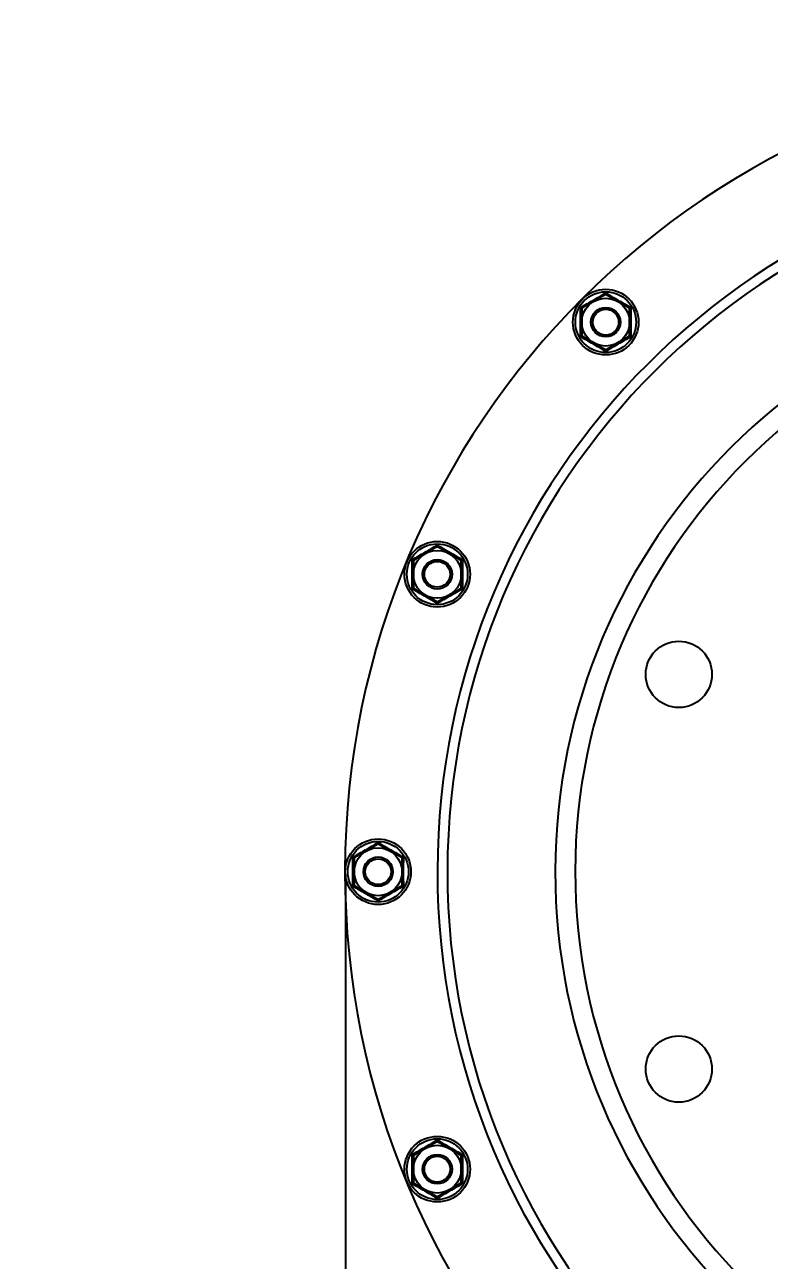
# Model space of a CAD drawing. Header units: millimetres. Extents: x 7589 to 12925, y 625 to 5429.
# Drawn here: x 10743.1 to 10945.3, y 4647.2 to 4982.6 of the extents above; entities that cross this region are included whole.
import ezdxf

# ---------------------------------------------------------------- set-up
doc = ezdxf.new("R2010")
doc.units = ezdxf.units.MM
doc.header["$LTSCALE"] = 307.34
doc.header["$PDMODE"] = 3
doc.header["$PDSIZE"] = 8
doc.layers.get('0').update_dxf_attribs({"linetype": 'CONTINUOUS'})
doc.layers.get('Defpoints').update_dxf_attribs({"linetype": 'CONTINUOUS'})
doc.layers.add('02___PRT_ALL_AXES', color=7, linetype='CONTINUOUS')
doc.styles.get("Standard").update_dxf_attribs({"font": 'calibri.ttf'})
doc.dimstyles.get("Standard").update_dxf_attribs({"dimtxt": 35, "dimasz": 35, "dimexe": 1.5, "dimexo": 1, "dimtad": 1, "dimdsep": 46, "dimtxsty": 'Standard', "dimblk": '_FILLED', "dimblk1": '_FILLED', "dimblk2": '_FILLED', "dimcen": 0.09, "dimazin": 2, "dimtol": 1, "dimtp": 0.01, "dimtm": 0.01, "dimtfac": 1, "dimtofl": 0, "dimtmove": 0, "dimatfit": 3, "dimldrblk": '_FILLED', "dimfxl": 1, "dimtolj": 1, "dimarcsym": 0})

# ---------------------------------------------------------------- blocks, each defined once
blk = doc.blocks.new('_FILLED')
at = {"color": 0, "linetype": 'ByBlock'}
blk.add_solid([(0, 0), (-1, 0.2143), (-1, -0.2143)], dxfattribs=at)
blk = doc.blocks.new('*D42')
at = {"color": 0, "lineweight": -2}
for p, q in [((10836.01, 5128.59), (11484.46, 5128.59)), ((11482.96, 5093.59), (11482.96, 4958.77)), ((11482.96, 4787.7), (11482.96, 4922.52)), ((11051.04, 4752.7), (11484.46, 4752.7))]:
    blk.add_line(p, q, dxfattribs=at)
at = {"layer": 'Defpoints', "color": 0}
for p in [(10835.01, 5128.59), (11482.96, 5128.59), (11050.04, 4752.7)]:
    blk.add_point(p, dxfattribs=at)
at = {"color": 0, "linetype": 'ByBlock', "lineweight": -2, "xscale": 35, "yscale": 35, "zscale": 35}
for p, rotation in [((11482.96, 5128.59), 90), ((11482.96, 4752.7), 270)]:
    blk.add_blockref('_FILLED', p, dxfattribs=dict(at, rotation=rotation))
at = {"color": 0, "insert": (11482.96, 4940.64), "char_height": 35, "attachment_point": 5}
blk.add_mtext('\\A1;\\A1;E', dxfattribs=at)
blk = doc.blocks.new('*D48')
at = {"color": 0, "lineweight": -2}
for p, q in [((10460.04, 4753.7), (10460.04, 5264.78)), ((10495.04, 5263.28), (10740.24, 5263.28)), ((11015.04, 5263.28), (10769.84, 5263.28)), ((11050.04, 4753.7), (11050.04, 5264.78))]:
    blk.add_line(p, q, dxfattribs=at)
at = {"layer": 'Defpoints', "color": 0}
for p in [(11050.04, 5263.28), (10460.04, 4752.7), (11050.04, 4752.7)]:
    blk.add_point(p, dxfattribs=at)
at = {"color": 0, "linetype": 'ByBlock', "lineweight": -2, "xscale": 35, "yscale": 35, "zscale": 35, "rotation": 180}
blk.add_blockref('_FILLED', (10460.04, 5263.28), dxfattribs=at)
at = {"color": 0, "linetype": 'ByBlock', "lineweight": -2, "xscale": 35, "yscale": 35, "zscale": 35}
blk.add_blockref('_FILLED', (11050.04, 5263.28), dxfattribs=at)
at = {"color": 0, "insert": (10755.04, 5263.28), "char_height": 35, "attachment_point": 5}
blk.add_mtext('\\A1;\\A1;G', dxfattribs=at)
blk = doc.blocks.new('*D51')
at = {"color": 0, "lineweight": -2}
for p, q in [((10830.13, 4751.7), (10830.13, 4470.21)), ((11270.04, 4751.7), (11270.04, 4470.21)), ((10865.13, 4471.71), (10994.19, 4471.71)), ((11235.04, 4471.71), (11111.29, 4471.71))]:
    blk.add_line(p, q, dxfattribs=at)
at = {"layer": 'Defpoints', "color": 0}
for p in [(10830.13, 4752.7), (11270.04, 4752.7), (11270.04, 4471.71)]:
    blk.add_point(p, dxfattribs=at)
at = {"color": 0, "linetype": 'ByBlock', "lineweight": -2, "xscale": 35, "yscale": 35, "zscale": 35, "rotation": 180}
blk.add_blockref('_FILLED', (10830.13, 4471.71), dxfattribs=at)
at = {"color": 0, "linetype": 'ByBlock', "lineweight": -2, "xscale": 35, "yscale": 35, "zscale": 35}
blk.add_blockref('_FILLED', (11270.04, 4471.71), dxfattribs=at)
at = {"color": 0, "insert": (11052.74, 4471.71), "char_height": 35, "attachment_point": 5}
blk.add_mtext('\\A1;\\A1;%%C440', dxfattribs=at)

msp = doc.modelspace()

# ---------------------------------------------------------------- linework, layer by layer
at = {"color": 0, "linetype": 'Continuous'}
for p, q in [((10900.83818, 4909.40231), (10894.33831, 4905.6493)), ((10907.33831, 4905.64976), (10900.83818, 4909.40231)), ((10894.33831, 4905.6493), (10894.33858, 4898.14375)), ((10907.33858, 4898.14421), (10907.33831, 4905.64976)), ((10894.33858, 4898.14375), (10900.83871, 4894.3912)), ((10900.83871, 4894.3912), (10907.33858, 4898.14421)), ((10855.09913, 4840.94898), (10848.59926, 4837.19598)), ((10861.59926, 4837.19644), (10855.09913, 4840.94898)), ((10848.59926, 4837.19598), (10848.59953, 4829.69042)), ((10861.59953, 4829.69088), (10861.59926, 4837.19644)), ((10848.59953, 4829.69042), (10855.09966, 4825.93788)), ((10855.09966, 4825.93788), (10861.59953, 4829.69088)), ((10839.03771, 4760.20278), (10832.53784, 4756.44977)), ((10845.53784, 4756.45023), (10839.03771, 4760.20278)), ((10832.53784, 4756.44977), (10832.53811, 4748.94422)), ((10845.53811, 4748.94468), (10845.53784, 4756.45023)), ((10832.53811, 4748.94422), (10839.03824, 4745.19167)), ((10839.03824, 4745.19167), (10845.53811, 4748.94468)), ((10855.09913, 4679.45658), (10848.59926, 4675.70357)), ((10861.59926, 4675.70403), (10855.09913, 4679.45658)), ((10848.59926, 4675.70357), (10848.59953, 4668.19802)), ((10861.59953, 4668.19847), (10861.59926, 4675.70403)), ((10848.59953, 4668.19802), (10855.09966, 4664.44547)), ((10855.09966, 4664.44547), (10861.59953, 4668.19847))]:
    msp.add_line(p, q, dxfattribs=at)
for centre, radius in [((10900.83845, 4901.89676), 8.91272), ((10900.83845, 4901.89676), 8.24637), ((10900.83845, 4901.89676), 6.5), ((10900.83845, 4901.89676), 4), ((10900.83845, 4901.89676), 3.5), ((10855.09939, 4833.44343), 8.91272), ((10855.09939, 4833.44343), 8.24637), ((10855.09939, 4833.44343), 6.5), ((10855.09939, 4833.44343), 4), ((10855.09939, 4833.44343), 3.5), ((10839.03798, 4752.69723), 8.91272), ((10839.03798, 4752.69723), 8.24637), ((10839.03798, 4752.69723), 6.5), ((10839.03798, 4752.69723), 4), ((10839.03798, 4752.69723), 3.5), ((10855.09939, 4671.95102), 8.91272), ((10855.09939, 4671.95102), 8.24637), ((10855.09939, 4671.95102), 6.5), ((10855.09939, 4671.95102), 4), ((10855.09939, 4671.95102), 3.5)]:
    msp.add_circle(centre, radius, dxfattribs=at)
for points in [[(10893.98641, 4905.85246), (10895.13447, 4906.50118), (10897.42906, 4907.8015), (10899.70237, 4909.13867), (10900.83817, 4909.80865)], [(10900.83816, 4909.80865), (10901.974, 4909.13875), (10904.24741, 4907.80174), (10906.54209, 4906.50158), (10907.6902, 4905.85294)], [(10900.83873, 4893.98487), (10899.70289, 4894.65476), (10897.42948, 4895.99178), (10895.1348, 4897.29193), (10893.98669, 4897.94057)], [(10907.69048, 4897.94106), (10906.54242, 4897.29234), (10904.24783, 4895.99202), (10901.97452, 4894.65484), (10900.83872, 4893.98487)], [(10848.24736, 4837.39913), (10849.39542, 4838.04785), (10851.69001, 4839.34817), (10853.96332, 4840.68534), (10855.09912, 4841.35532)], [(10855.09911, 4841.35532), (10856.23495, 4840.68542), (10858.50836, 4839.34841), (10860.80304, 4838.04825), (10861.95115, 4837.39961)], [(10855.09968, 4825.53154), (10853.96384, 4826.20144), (10851.69043, 4827.53845), (10849.39575, 4828.83861), (10848.24764, 4829.48725)], [(10861.95143, 4829.48773), (10860.80337, 4828.83901), (10858.50878, 4827.53869), (10856.23547, 4826.20152), (10855.09967, 4825.53154)], [(10832.18594, 4756.65293), (10833.334, 4757.30165), (10835.6286, 4758.60197), (10837.90191, 4759.93914), (10839.0377, 4760.60911)], [(10839.03769, 4760.60911), (10840.17353, 4759.93922), (10842.44694, 4758.60221), (10844.74162, 4757.30205), (10845.88973, 4756.65341)], [(10839.03826, 4744.78534), (10837.90242, 4745.45523), (10835.62901, 4746.79225), (10833.33433, 4748.0924), (10832.18622, 4748.74104)], [(10845.89001, 4748.74153), (10844.74195, 4748.09281), (10842.44736, 4746.79249), (10840.17405, 4745.45531), (10839.03825, 4744.78534)], [(10848.24736, 4675.90672), (10849.39542, 4676.55544), (10851.69001, 4677.85576), (10853.96332, 4679.19294), (10855.09912, 4679.86291)], [(10855.09911, 4679.86291), (10856.23495, 4679.19302), (10858.50836, 4677.856), (10860.80304, 4676.55584), (10861.95115, 4675.90721)], [(10855.09968, 4664.03913), (10853.96384, 4664.70903), (10851.69043, 4666.04604), (10849.39575, 4667.3462), (10848.24764, 4667.99484)], [(10861.95143, 4667.99532), (10860.80337, 4667.3466), (10858.50878, 4666.04628), (10856.23547, 4664.70911), (10855.09967, 4664.03913)]]:
    msp.add_open_spline(points, degree=3, dxfattribs=at)
for points, knots in [([(10900.83817, 4909.4023), (10900.83817, 4909.36173), (10900.83918, 4909.6732), (10900.83817, 4909.71377), (10900.83817, 4909.80864)], [0, 0, 0, 0, 0.29956188, 1, 1, 1, 1]), ([(10893.98671, 4897.94057), (10893.99901, 4899.26833), (10894.02011, 4901.90567), (10893.99866, 4904.543), (10893.98643, 4905.85246)], [0, 0, 0, 0, 0.503470775, 1, 1, 1, 1]), ([(10894.33831, 4905.6493), (10894.33848, 4905.64861), (10894.33414, 4905.65255), (10894.33053, 4905.65331), (10894.32068, 4905.65983), (10894.30901, 4905.66635), (10894.29372, 4905.67541), (10894.26819, 4905.69023), (10894.23017, 4905.71225), (10894.17837, 4905.74202), (10894.11932, 4905.77589), (10894.05454, 4905.81315), (10894.00962, 4905.83906), (10893.98643, 4905.85245)], [0, 0, 0, 0, 0.005270768, 0.020858191, 0.046282368, 0.081003533, 0.124365062, 0.175697192, 0.299730798, 0.448270882, 0.617065146, 0.802297204, 1, 1, 1, 1]), ([(10907.69018, 4905.85293), (10907.66699, 4905.83954), (10907.62207, 4905.81363), (10907.5573, 4905.77636), (10907.49825, 4905.74249), (10907.44644, 4905.71271), (10907.40841, 4905.69069), (10907.3829, 4905.67587), (10907.36758, 4905.66682), (10907.35598, 4905.66028), (10907.34599, 4905.65381), (10907.34265, 4905.65296), (10907.33803, 4905.64911), (10907.33831, 4905.64976)], [0, 0, 0, 0, 0.197705209, 0.382939848, 0.551741292, 0.700291465, 0.824330592, 0.875663154, 0.919023194, 0.953740564, 0.97915805, 0.994736811, 1, 1, 1, 1]), ([(10907.69018, 4905.85295), (10907.67788, 4904.52531), (10907.65678, 4901.88798), (10907.67823, 4899.25065), (10907.69046, 4897.94105)], [0, 0, 0, 0, 0.503419542, 1, 1, 1, 1]), ([(10894.33859, 4898.14374), (10894.33887, 4898.14439), (10894.33425, 4898.14058), (10894.3309, 4898.13978), (10894.32084, 4898.13343), (10894.30916, 4898.12706), (10894.29375, 4898.11818), (10894.26812, 4898.10356), (10894.23006, 4898.08159), (10894.17836, 4898.05162), (10894.11948, 4898.0174), (10894.05481, 4897.97993), (10894.00989, 4897.95396), (10893.98669, 4897.94057)], [0, 0, 0, 0, 0.005246527, 0.020788041, 0.046167334, 0.080859382, 0.124204947, 0.175529424, 0.299562897, 0.448123589, 0.616956491, 0.802239647, 1, 1, 1, 1]), ([(10907.69048, 4897.94106), (10907.66728, 4897.95445), (10907.62236, 4897.98041), (10907.55768, 4898.01788), (10907.49881, 4898.05208), (10907.44708, 4898.08208), (10907.40908, 4898.10397), (10907.38335, 4898.11871), (10907.36817, 4898.12732), (10907.35587, 4898.1344), (10907.348, 4898.1387), (10907.34283, 4898.14191), (10907.34102, 4898.14247), (10907.3384, 4898.14489), (10907.33856, 4898.1442)], [0, 0, 0, 0, 0.197757183, 0.383035853, 0.551868359, 0.700432958, 0.824469569, 0.875795596, 0.919142329, 0.953834439, 0.979211825, 0.988239588, 0.994751198, 1, 1, 1, 1]), ([(10900.83873, 4893.98487), (10900.83872, 4894.07974), (10900.83973, 4894.12032), (10900.8387, 4894.43179), (10900.8387, 4894.39121)], [0, 0, 0, 0, 0.700434158, 1, 1, 1, 1]), ([(10855.09912, 4840.94898), (10855.09912, 4840.9084), (10855.10013, 4841.21987), (10855.09912, 4841.26044), (10855.09911, 4841.35532)], [0, 0, 0, 0, 0.29956188, 1, 1, 1, 1]), ([(10848.24766, 4829.48724), (10848.25996, 4830.81501), (10848.28106, 4833.45234), (10848.25961, 4836.08968), (10848.24738, 4837.39914)], [0, 0, 0, 0, 0.503470775, 1, 1, 1, 1]), ([(10848.59926, 4837.19598), (10848.59943, 4837.19528), (10848.59508, 4837.19922), (10848.59148, 4837.19999), (10848.58163, 4837.20651), (10848.56996, 4837.21303), (10848.55467, 4837.22209), (10848.52914, 4837.2369), (10848.49112, 4837.25892), (10848.43931, 4837.28869), (10848.38026, 4837.32256), (10848.31549, 4837.35982), (10848.27057, 4837.38573), (10848.24738, 4837.39912)], [0, 0, 0, 0, 0.005270768, 0.020858191, 0.046282368, 0.081003533, 0.124365062, 0.175697192, 0.299730798, 0.448270882, 0.617065146, 0.802297204, 1, 1, 1, 1]), ([(10861.95113, 4837.39961), (10861.92794, 4837.38622), (10861.88302, 4837.3603), (10861.81825, 4837.32304), (10861.7592, 4837.28916), (10861.70739, 4837.25939), (10861.66936, 4837.23736), (10861.64385, 4837.22255), (10861.62853, 4837.21349), (10861.61693, 4837.20695), (10861.60694, 4837.20048), (10861.6036, 4837.19963), (10861.59898, 4837.19578), (10861.59926, 4837.19644)], [0, 0, 0, 0, 0.197705209, 0.382939848, 0.551741292, 0.700291465, 0.824330592, 0.875663154, 0.919023194, 0.953740564, 0.97915805, 0.994736811, 1, 1, 1, 1]), ([(10861.95113, 4837.39962), (10861.93883, 4836.07199), (10861.91773, 4833.43465), (10861.93918, 4830.79732), (10861.95141, 4829.48772)], [0, 0, 0, 0, 0.503419542, 1, 1, 1, 1]), ([(10848.59954, 4829.69042), (10848.59982, 4829.69107), (10848.5952, 4829.68726), (10848.59185, 4829.68645), (10848.58179, 4829.68011), (10848.57011, 4829.67373), (10848.5547, 4829.66485), (10848.52907, 4829.65023), (10848.49101, 4829.62826), (10848.43931, 4829.59829), (10848.38043, 4829.56407), (10848.31576, 4829.5266), (10848.27084, 4829.50064), (10848.24764, 4829.48724)], [0, 0, 0, 0, 0.005246527, 0.020788041, 0.046167334, 0.080859382, 0.124204947, 0.175529424, 0.299562897, 0.448123589, 0.616956491, 0.802239647, 1, 1, 1, 1]), ([(10861.95143, 4829.48773), (10861.92823, 4829.50112), (10861.88331, 4829.52708), (10861.81863, 4829.56455), (10861.75976, 4829.59876), (10861.70803, 4829.62875), (10861.67003, 4829.65064), (10861.6443, 4829.66538), (10861.62912, 4829.674), (10861.61682, 4829.68108), (10861.60895, 4829.68537), (10861.60378, 4829.68859), (10861.60197, 4829.68915), (10861.59935, 4829.69157), (10861.59951, 4829.69088)], [0, 0, 0, 0, 0.197757183, 0.383035853, 0.551868359, 0.700432958, 0.824469569, 0.875795596, 0.919142329, 0.953834439, 0.979211825, 0.988239588, 0.994751198, 1, 1, 1, 1]), ([(10855.09967, 4825.53154), (10855.09967, 4825.62642), (10855.10068, 4825.66699), (10855.09964, 4825.97846), (10855.09965, 4825.93788)], [0, 0, 0, 0, 0.700434158, 1, 1, 1, 1]), ([(10839.0377, 4760.20277), (10839.0377, 4760.1622), (10839.03871, 4760.47366), (10839.0377, 4760.51424), (10839.0377, 4760.60911)], [0, 0, 0, 0, 0.29956188, 1, 1, 1, 1]), ([(10832.18624, 4748.74104), (10832.19854, 4750.0688), (10832.21965, 4752.70614), (10832.19819, 4755.34347), (10832.18596, 4756.65293)], [0, 0, 0, 0, 0.503470775, 1, 1, 1, 1]), ([(10832.53784, 4756.44977), (10832.53801, 4756.44908), (10832.53367, 4756.45302), (10832.53006, 4756.45378), (10832.52021, 4756.4603), (10832.50854, 4756.46682), (10832.49325, 4756.47588), (10832.46772, 4756.49069), (10832.4297, 4756.51272), (10832.3779, 4756.54249), (10832.31885, 4756.57636), (10832.25407, 4756.61362), (10832.20915, 4756.63953), (10832.18596, 4756.65292)], [0, 0, 0, 0, 0.005270768, 0.020858191, 0.046282368, 0.081003533, 0.124365062, 0.175697192, 0.299730798, 0.448270882, 0.617065146, 0.802297204, 1, 1, 1, 1]), ([(10845.88971, 4756.6534), (10845.86653, 4756.64001), (10845.8216, 4756.6141), (10845.75683, 4756.57683), (10845.69778, 4756.54296), (10845.64597, 4756.51318), (10845.60794, 4756.49116), (10845.58243, 4756.47634), (10845.56711, 4756.46729), (10845.55552, 4756.46075), (10845.54552, 4756.45428), (10845.54218, 4756.45343), (10845.53756, 4756.44958), (10845.53784, 4756.45023)], [0, 0, 0, 0, 0.197705209, 0.382939848, 0.551741292, 0.700291465, 0.824330592, 0.875663154, 0.919023194, 0.953740564, 0.97915805, 0.994736811, 1, 1, 1, 1]), ([(10845.88971, 4756.65342), (10845.87741, 4755.32578), (10845.85631, 4752.68845), (10845.87776, 4750.05112), (10845.88999, 4748.74152)], [0, 0, 0, 0, 0.503419542, 1, 1, 1, 1]), ([(10832.53812, 4748.94421), (10832.53841, 4748.94486), (10832.53378, 4748.94105), (10832.53043, 4748.94025), (10832.52037, 4748.9339), (10832.50869, 4748.92753), (10832.49328, 4748.91865), (10832.46765, 4748.90403), (10832.42959, 4748.88206), (10832.37789, 4748.85209), (10832.31901, 4748.81787), (10832.25434, 4748.7804), (10832.20942, 4748.75443), (10832.18622, 4748.74104)], [0, 0, 0, 0, 0.005246527, 0.020788041, 0.046167334, 0.080859382, 0.124204947, 0.175529424, 0.299562897, 0.448123589, 0.616956491, 0.802239647, 1, 1, 1, 1]), ([(10845.89001, 4748.74152), (10845.86681, 4748.75492), (10845.82189, 4748.78087), (10845.75721, 4748.81835), (10845.69835, 4748.85255), (10845.64661, 4748.88255), (10845.60861, 4748.90444), (10845.58288, 4748.91918), (10845.5677, 4748.92779), (10845.5554, 4748.93487), (10845.54753, 4748.93916), (10845.54236, 4748.94238), (10845.54055, 4748.94294), (10845.53793, 4748.94536), (10845.53809, 4748.94467)], [0, 0, 0, 0, 0.197757183, 0.383035853, 0.551868359, 0.700432958, 0.824469569, 0.875795596, 0.919142329, 0.953834439, 0.979211825, 0.988239588, 0.994751198, 1, 1, 1, 1]), ([(10839.03826, 4744.78534), (10839.03825, 4744.88021), (10839.03926, 4744.92079), (10839.03823, 4745.23226), (10839.03823, 4745.19168)], [0, 0, 0, 0, 0.700434158, 1, 1, 1, 1]), ([(10855.09912, 4679.45657), (10855.09912, 4679.41599), (10855.10013, 4679.72746), (10855.09912, 4679.76804), (10855.09911, 4679.86291)], [0, 0, 0, 0, 0.29956188, 1, 1, 1, 1]), ([(10848.24766, 4667.99483), (10848.25996, 4669.3226), (10848.28106, 4671.95994), (10848.25961, 4674.59727), (10848.24738, 4675.90673)], [0, 0, 0, 0, 0.503470775, 1, 1, 1, 1]), ([(10848.59926, 4675.70357), (10848.59943, 4675.70287), (10848.59508, 4675.70682), (10848.59148, 4675.70758), (10848.58163, 4675.7141), (10848.56996, 4675.72062), (10848.55467, 4675.72968), (10848.52914, 4675.74449), (10848.49112, 4675.76651), (10848.43931, 4675.79628), (10848.38026, 4675.83015), (10848.31549, 4675.86741), (10848.27057, 4675.89332), (10848.24738, 4675.90671)], [0, 0, 0, 0, 0.005270768, 0.020858191, 0.046282368, 0.081003533, 0.124365062, 0.175697192, 0.299730798, 0.448270882, 0.617065146, 0.802297204, 1, 1, 1, 1]), ([(10861.95113, 4675.9072), (10861.92794, 4675.89381), (10861.88302, 4675.86789), (10861.81825, 4675.83063), (10861.7592, 4675.79675), (10861.70739, 4675.76698), (10861.66936, 4675.74496), (10861.64385, 4675.73014), (10861.62853, 4675.72108), (10861.61693, 4675.71454), (10861.60694, 4675.70807), (10861.6036, 4675.70722), (10861.59898, 4675.70337), (10861.59926, 4675.70403)], [0, 0, 0, 0, 0.197705209, 0.382939848, 0.551741292, 0.700291465, 0.824330592, 0.875663154, 0.919023194, 0.953740564, 0.97915805, 0.994736811, 1, 1, 1, 1]), ([(10861.95113, 4675.90721), (10861.93883, 4674.57958), (10861.91773, 4671.94224), (10861.93918, 4669.30491), (10861.95141, 4667.99532)], [0, 0, 0, 0, 0.503419542, 1, 1, 1, 1]), ([(10848.59954, 4668.19801), (10848.59982, 4668.19866), (10848.5952, 4668.19485), (10848.59185, 4668.19405), (10848.58179, 4668.1877), (10848.57011, 4668.18132), (10848.5547, 4668.17244), (10848.52907, 4668.15782), (10848.49101, 4668.13586), (10848.43931, 4668.10589), (10848.38043, 4668.07167), (10848.31576, 4668.03419), (10848.27084, 4668.00823), (10848.24764, 4667.99484)], [0, 0, 0, 0, 0.005246527, 0.020788041, 0.046167334, 0.080859382, 0.124204947, 0.175529424, 0.299562897, 0.448123589, 0.616956491, 0.802239647, 1, 1, 1, 1]), ([(10861.95143, 4667.99532), (10861.92823, 4668.00871), (10861.88331, 4668.03467), (10861.81863, 4668.07214), (10861.75976, 4668.10635), (10861.70803, 4668.13634), (10861.67003, 4668.15823), (10861.6443, 4668.17297), (10861.62912, 4668.18159), (10861.61682, 4668.18867), (10861.60895, 4668.19296), (10861.60378, 4668.19618), (10861.60197, 4668.19674), (10861.59935, 4668.19916), (10861.59951, 4668.19847)], [0, 0, 0, 0, 0.197757183, 0.383035853, 0.551868359, 0.700432958, 0.824469569, 0.875795596, 0.919142329, 0.953834439, 0.979211825, 0.988239588, 0.994751198, 1, 1, 1, 1]), ([(10855.09967, 4664.03914), (10855.09967, 4664.13401), (10855.10068, 4664.17458), (10855.09964, 4664.48605), (10855.09965, 4664.44548)], [0, 0, 0, 0, 0.700434158, 1, 1, 1, 1])]:
    msp.add_open_spline(points, degree=3, knots=knots, dxfattribs=at)
at = {"layer": '02___PRT_ALL_AXES', "color": 0, "linetype": 'Continuous'}
for centre in [(10920.69484, 4806.27291), (10920.69484, 4699.12155)]:
    msp.add_circle(centre, 9, dxfattribs=at)
for radius in [220, 194.89893, 192.18745, 162.9051, 157.48215]:
    msp.add_arc((11050.03798, 4752.69723), radius, 0, 359.88, dxfattribs=at)

# ---------------------------------------------------------------- dimensions: what is measured, and where the dimension line sits
at = {"color": 0}
dim = msp.add_linear_dim(base=(11050.03798, 5263.28087), p1=(10460.03798, 4752.69723), p2=(11050.03798, 4752.69723), text='\\A1;G', dimstyle='Standard', override={"dimtad": 0, "dimtih": 1, "dimtoh": 1, "dimdec": 4, "dimzin": 0, "dimtxsty": 'Standard', "dimcen": 62.865, "dimadec": 0, "dimazin": 0, "dimtdec": 4, "dimtzin": 0}, dxfattribs=at)
dim.commit()
dim.dimension.update_dxf_attribs({"geometry": '*D48', "text_midpoint": (10755.03798, 5263.28087)})
dim = msp.add_linear_dim(base=(11482.96425, 5128.59124), p1=(11050.03798, 4752.69723), p2=(10835.01219, 5128.59124), angle=90, text='\\A1;E', dimstyle='Standard', override={"dimtad": 0, "dimtih": 1, "dimtoh": 1, "dimdec": 4, "dimzin": 0, "dimtxsty": 'Standard', "dimcen": 62.865, "dimadec": 0, "dimazin": 0, "dimtdec": 4, "dimtzin": 0}, dxfattribs=at)
dim.commit()
dim.dimension.update_dxf_attribs({"geometry": '*D42', "text_midpoint": (11482.96425, 4940.64424), "dimtype": 160})
dim = msp.add_linear_dim(base=(11270.03798, 4471.70965), p1=(10830.12525, 4752.69723), p2=(11270.03798, 4752.69723), text='\\A1;%%C440', dimstyle='Standard', override={"dimtad": 0, "dimtih": 1, "dimtoh": 1, "dimdec": 4, "dimzin": 0, "dimtxsty": 'Standard', "dimcen": 62.865, "dimadec": 0, "dimazin": 0, "dimtdec": 4, "dimtzin": 0}, dxfattribs=at)
dim.commit()
dim.dimension.update_dxf_attribs({"geometry": '*D51', "text_midpoint": (11052.73949, 4471.70965), "dimtype": 160})

doc.saveas('drawing.dxf')
